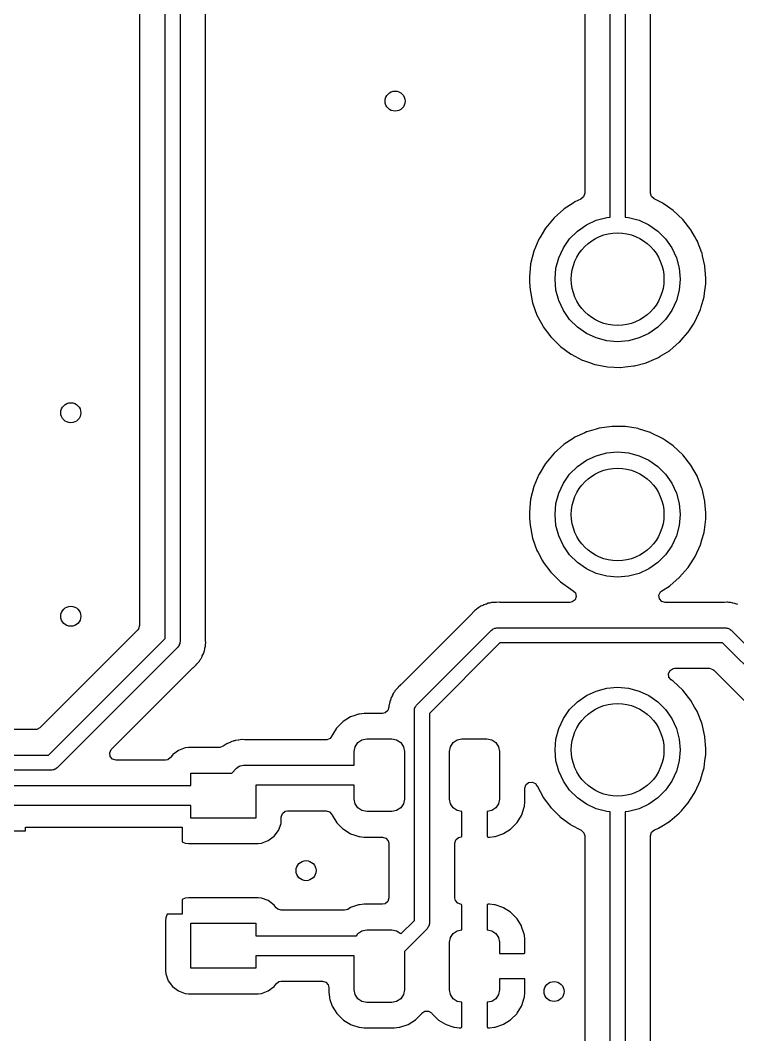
# Model space of a CAD drawing. Extents: x 51 to 243, y -135 to -54.
# Drawn here: x 140.47 to 154.8, y -124.69 to -104.43 of the extents above; entities that cross this region are included whole.
import ezdxf

# ---------------------------------------------------------------- set-up
doc = ezdxf.new("R2010")
doc.units = 0
doc.layers.add('BLACK', color=7, linetype='CONTINUOUS')

msp = doc.modelspace()

# ---------------------------------------------------------------- linework, layer by layer
at = {"layer": 'BLACK', "linetype": 'CONTINUOUS'}
for p, q in [((143.36, -116.778), (143.36, -78.853)), ((143.66, -78.853), (143.66, -116.84)), ((144.168, -116.803), (144.168, -79.1608)), ((142.851, -82.8225), (142.851, -116.515)), ((152.25, -108.363), (152.25, -88.2001)), ((152.55, -88.138), (152.55, -108.363)), ((151.742, -88.4629), (151.742, -107.886)), ((153.058, -107.886), (153.058, -88.499)), ((151.721, -107.955), (151.668, -108.001)), ((151.742, -107.886), (151.721, -107.955)), ((153.077, -107.951), (153.058, -107.886)), ((153.129, -107.999), (153.077, -107.951)), ((151.51, -108.081), (151.33, -108.198)), ((151.545, -108.058), (151.51, -108.081)), ((151.668, -108.001), (151.545, -108.058)), ((153.29, -108.078), (153.129, -107.999)), ((153.295, -108.081), (153.29, -108.078)), ((153.299, -108.083), (153.295, -108.081)), ((153.327, -108.103), (153.299, -108.083)), ((153.299, -108.083), (153.299, -108.083)), ((153.51, -108.23), (153.327, -108.103)), ((151.131, -108.375), (150.964, -108.576)), ((151.326, -108.201), (151.131, -108.375)), ((151.33, -108.198), (151.326, -108.201)), ((151.33, -108.198), (151.33, -108.198)), ((151.972, -108.425), (152.183, -108.369)), ((152.183, -108.369), (152.25, -108.363)), ((152.55, -108.363), (152.617, -108.369)), ((152.617, -108.369), (152.828, -108.425)), ((153.7, -108.409), (153.51, -108.23)), ((150.962, -108.58), (150.843, -108.777)), ((150.964, -108.576), (150.962, -108.58)), ((151.597, -108.642), (151.775, -108.517)), ((151.775, -108.517), (151.972, -108.425)), ((152.828, -108.425), (153.025, -108.517)), ((153.025, -108.517), (153.203, -108.642)), ((153.862, -108.614), (153.7, -108.409)), ((150.843, -108.777), (150.829, -108.799)), ((151.442, -108.797), (151.597, -108.642)), ((153.203, -108.642), (153.358, -108.797)), ((153.936, -108.744), (153.862, -108.614)), ((153.968, -108.799), (153.936, -108.744)), ((150.829, -108.799), (150.728, -109.04)), ((151.225, -109.172), (151.317, -108.975)), ((151.317, -108.975), (151.442, -108.797)), ((153.358, -108.797), (153.483, -108.975)), ((153.483, -108.975), (153.575, -109.172)), ((153.992, -108.841), (153.968, -108.799)), ((153.993, -108.845), (153.992, -108.841)), ((154.082, -109.072), (153.993, -108.845)), ((153.993, -108.845), (153.993, -108.845)), ((150.728, -109.04), (150.663, -109.294)), ((151.169, -109.383), (151.225, -109.172)), ((153.575, -109.172), (153.631, -109.383)), ((154.086, -109.084), (154.082, -109.072)), ((154.098, -109.135), (154.086, -109.084)), ((154.143, -109.334), (154.098, -109.135)), ((150.654, -109.386), (150.637, -109.554)), ((150.663, -109.298), (150.654, -109.386)), ((150.663, -109.294), (150.663, -109.298)), ((150.663, -109.298), (150.663, -109.298)), ((151.15, -109.6), (151.169, -109.383)), ((153.631, -109.383), (153.65, -109.6)), ((154.144, -109.339), (154.143, -109.334)), ((154.144, -109.344), (154.144, -109.339)), ((154.162, -109.579), (154.144, -109.344)), ((154.144, -109.344), (154.144, -109.344)), ((150.637, -109.554), (150.637, -109.559)), ((150.637, -109.559), (150.637, -109.559)), ((150.637, -109.559), (150.642, -109.657)), ((154.163, -109.6), (154.162, -109.579)), ((150.642, -109.657), (150.65, -109.815)), ((151.169, -109.817), (151.15, -109.6)), ((153.65, -109.6), (153.631, -109.817)), ((154.137, -109.881), (154.161, -109.695)), ((154.161, -109.687), (154.163, -109.616)), ((154.161, -109.692), (154.161, -109.687)), ((154.161, -109.695), (154.161, -109.692)), ((154.161, -109.695), (154.161, -109.695)), ((154.163, -109.616), (154.163, -109.6)), ((150.65, -109.815), (150.701, -110.071)), ((151.225, -110.028), (151.169, -109.817)), ((153.631, -109.817), (153.575, -110.028)), ((154.071, -110.152), (154.127, -109.956)), ((154.127, -109.956), (154.128, -109.952)), ((154.127, -109.956), (154.127, -109.956)), ((154.128, -109.952), (154.137, -109.881)), ((150.701, -110.071), (150.789, -110.317)), ((151.317, -110.225), (151.225, -110.028)), ((153.575, -110.028), (153.483, -110.225)), ((154.057, -110.203), (154.071, -110.152)), ((150.789, -110.317), (150.814, -110.364)), ((150.814, -110.364), (150.905, -110.533)), ((151.442, -110.403), (151.317, -110.225)), ((151.597, -110.558), (151.442, -110.403)), ((153.358, -110.403), (153.203, -110.558)), ((153.483, -110.225), (153.358, -110.403)), ((153.95, -110.441), (154.057, -110.203)), ((150.905, -110.533), (150.913, -110.547)), ((150.913, -110.547), (150.916, -110.551)), ((150.916, -110.551), (150.916, -110.551)), ((150.916, -110.551), (151.066, -110.753)), ((151.775, -110.683), (151.597, -110.558)), ((153.203, -110.558), (153.025, -110.683)), ((153.811, -110.657), (153.913, -110.499)), ((153.913, -110.499), (153.95, -110.441)), ((151.066, -110.753), (151.066, -110.753)), ((151.066, -110.753), (151.069, -110.757)), ((151.069, -110.757), (151.072, -110.76)), ((151.072, -110.76), (151.072, -110.76)), ((151.072, -110.76), (151.25, -110.936)), ((151.972, -110.775), (151.775, -110.683)), ((152.183, -110.831), (151.972, -110.775)), ((152.828, -110.775), (152.617, -110.831)), ((153.025, -110.683), (152.828, -110.775)), ((153.636, -110.858), (153.71, -110.773)), ((153.71, -110.773), (153.805, -110.665)), ((153.805, -110.665), (153.808, -110.661)), ((153.805, -110.665), (153.805, -110.665)), ((153.808, -110.661), (153.811, -110.657)), ((151.25, -110.936), (151.255, -110.941)), ((151.255, -110.941), (151.259, -110.944)), ((151.259, -110.944), (151.259, -110.944)), ((151.259, -110.944), (151.456, -111.088)), ((152.4, -110.85), (152.183, -110.831)), ((152.617, -110.831), (152.4, -110.85)), ((153.44, -111.024), (153.632, -110.861)), ((153.632, -110.861), (153.636, -110.858)), ((153.632, -110.861), (153.632, -110.861)), ((151.456, -111.088), (151.466, -111.095)), ((151.466, -111.095), (151.47, -111.098)), ((151.47, -111.098), (151.47, -111.098)), ((151.47, -111.098), (151.693, -111.215)), ((152.983, -111.264), (153.138, -111.197)), ((153.138, -111.197), (153.214, -111.164)), ((153.214, -111.164), (153.252, -111.141)), ((153.252, -111.141), (153.433, -111.029)), ((153.433, -111.029), (153.437, -111.027)), ((153.433, -111.029), (153.433, -111.029)), ((153.437, -111.027), (153.44, -111.024)), ((153.44, -111.024), (153.44, -111.024)), ((151.693, -111.215), (151.693, -111.215)), ((151.693, -111.215), (151.697, -111.217)), ((151.697, -111.217), (151.841, -111.267)), ((151.841, -111.267), (151.925, -111.297)), ((151.925, -111.297), (151.944, -111.303)), ((151.944, -111.303), (151.948, -111.304)), ((151.948, -111.304), (152.196, -111.351)), ((152.196, -111.351), (152.196, -111.351)), ((152.196, -111.351), (152.2, -111.352)), ((152.2, -111.352), (152.331, -111.357)), ((152.331, -111.357), (152.457, -111.362)), ((152.457, -111.362), (152.457, -111.362)), ((152.457, -111.362), (152.462, -111.362)), ((152.462, -111.362), (152.553, -111.352)), ((152.553, -111.352), (152.717, -111.334)), ((152.717, -111.334), (152.717, -111.334)), ((152.717, -111.334), (152.721, -111.334)), ((152.721, -111.334), (152.736, -111.33)), ((152.736, -111.33), (152.97, -111.269)), ((152.97, -111.269), (152.974, -111.267)), ((152.97, -111.269), (152.97, -111.269)), ((152.974, -111.267), (152.983, -111.264)), ((151.973, -112.593), (151.782, -112.648)), ((152.029, -112.576), (151.973, -112.593)), ((152.033, -112.575), (152.029, -112.576)), ((152.029, -112.576), (152.029, -112.576)), ((152.292, -112.54), (152.033, -112.575)), ((152.297, -112.54), (152.292, -112.54)), ((152.44, -112.542), (152.297, -112.54)), ((152.297, -112.54), (152.297, -112.54)), ((152.554, -112.543), (152.44, -112.542)), ((152.812, -112.585), (152.554, -112.543)), ((152.816, -112.587), (152.812, -112.585)), ((153.029, -112.655), (152.816, -112.587)), ((151.51, -112.781), (151.33, -112.898)), ((151.545, -112.758), (151.51, -112.781)), ((151.742, -112.667), (151.545, -112.758)), ((151.778, -112.65), (151.742, -112.667)), ((151.782, -112.648), (151.778, -112.65)), ((151.778, -112.65), (151.778, -112.65)), ((153.061, -112.665), (153.029, -112.655)), ((153.065, -112.667), (153.061, -112.665)), ((153.286, -112.776), (153.065, -112.667)), ((153.065, -112.667), (153.065, -112.667)), ((153.295, -112.781), (153.286, -112.776)), ((153.299, -112.783), (153.295, -112.781)), ((153.357, -112.824), (153.299, -112.783)), ((153.299, -112.783), (153.299, -112.783)), ((153.51, -112.93), (153.357, -112.824)), ((151.326, -112.901), (151.131, -113.075)), ((151.33, -112.898), (151.326, -112.901)), ((151.33, -112.898), (151.33, -112.898)), ((153.7, -113.109), (153.51, -112.93)), ((151.131, -113.075), (150.964, -113.276)), ((151.597, -113.342), (151.775, -113.217)), ((151.775, -113.217), (151.972, -113.125)), ((151.972, -113.125), (152.183, -113.069)), ((152.183, -113.069), (152.4, -113.05)), ((152.4, -113.05), (152.617, -113.069)), ((152.617, -113.069), (152.828, -113.125)), ((152.828, -113.125), (153.025, -113.217)), ((153.025, -113.217), (153.203, -113.342)), ((153.862, -113.314), (153.7, -113.109)), ((150.962, -113.28), (150.832, -113.494)), ((150.964, -113.276), (150.962, -113.28)), ((151.442, -113.497), (151.597, -113.342)), ((153.203, -113.342), (153.358, -113.497)), ((153.992, -113.541), (153.862, -113.314)), ((150.829, -113.499), (150.728, -113.74)), ((150.832, -113.494), (150.829, -113.499)), ((151.317, -113.675), (151.442, -113.497)), ((153.358, -113.497), (153.483, -113.675)), ((153.993, -113.545), (153.992, -113.541)), ((154.085, -113.78), (153.993, -113.545)), ((153.993, -113.545), (153.993, -113.545)), ((150.728, -113.74), (150.663, -113.994)), ((151.225, -113.872), (151.317, -113.675)), ((153.483, -113.675), (153.575, -113.872)), ((154.086, -113.784), (154.085, -113.78)), ((154.087, -113.789), (154.086, -113.784)), ((154.142, -114.032), (154.087, -113.789)), ((150.663, -113.998), (150.655, -114.074)), ((150.663, -113.994), (150.663, -113.998)), ((150.663, -113.998), (150.663, -113.998)), ((151.169, -114.083), (151.225, -113.872)), ((153.575, -113.872), (153.631, -114.083)), ((154.144, -114.039), (154.142, -114.032)), ((154.144, -114.044), (154.144, -114.039)), ((154.161, -114.266), (154.144, -114.044)), ((154.144, -114.044), (154.144, -114.044)), ((150.655, -114.074), (150.637, -114.254)), ((151.15, -114.3), (151.169, -114.083)), ((153.631, -114.083), (153.65, -114.3)), ((150.637, -114.254), (150.637, -114.259)), ((150.637, -114.259), (150.637, -114.259)), ((150.637, -114.259), (150.643, -114.37)), ((150.643, -114.37), (150.65, -114.515)), ((151.169, -114.517), (151.15, -114.3)), ((153.65, -114.3), (153.631, -114.517)), ((154.134, -114.608), (154.161, -114.395)), ((154.163, -114.3), (154.161, -114.266)), ((154.161, -114.388), (154.163, -114.327)), ((154.161, -114.392), (154.161, -114.388)), ((154.161, -114.395), (154.161, -114.392)), ((154.161, -114.395), (154.161, -114.395)), ((154.163, -114.327), (154.163, -114.3)), ((150.65, -114.515), (150.701, -114.771)), ((151.225, -114.728), (151.169, -114.517)), ((153.631, -114.517), (153.575, -114.728)), ((154.084, -114.808), (154.127, -114.656)), ((154.127, -114.656), (154.128, -114.652)), ((154.127, -114.656), (154.127, -114.656)), ((154.128, -114.652), (154.134, -114.608)), ((150.701, -114.771), (150.789, -115.017)), ((151.317, -114.925), (151.225, -114.728)), ((153.575, -114.728), (153.483, -114.925)), ((154.057, -114.903), (154.084, -114.808)), ((150.789, -115.017), (150.81, -115.057)), ((150.81, -115.057), (150.901, -115.225)), ((151.442, -115.103), (151.317, -114.925)), ((153.483, -114.925), (153.358, -115.103)), ((153.95, -115.141), (154.057, -114.903)), ((150.901, -115.225), (150.913, -115.247)), ((150.913, -115.247), (150.916, -115.251)), ((150.916, -115.251), (150.916, -115.251)), ((150.916, -115.251), (151.066, -115.453)), ((151.597, -115.258), (151.442, -115.103)), ((151.775, -115.383), (151.597, -115.258)), ((153.203, -115.258), (153.025, -115.383)), ((153.358, -115.103), (153.203, -115.258)), ((153.811, -115.357), (153.917, -115.192)), ((153.917, -115.192), (153.95, -115.141)), ((151.066, -115.453), (151.066, -115.453)), ((151.066, -115.453), (151.069, -115.457)), ((151.069, -115.457), (151.072, -115.46)), ((151.072, -115.46), (151.072, -115.46)), ((151.072, -115.46), (151.251, -115.638)), ((151.972, -115.475), (151.775, -115.383)), ((153.025, -115.383), (152.828, -115.475)), ((153.639, -115.554), (153.805, -115.365)), ((153.805, -115.365), (153.808, -115.361)), ((153.805, -115.365), (153.805, -115.365)), ((153.808, -115.361), (153.811, -115.357)), ((151.251, -115.638), (151.255, -115.641)), ((151.255, -115.641), (151.259, -115.644)), ((151.259, -115.644), (151.259, -115.644)), ((151.259, -115.644), (151.462, -115.793)), ((152.183, -115.531), (151.972, -115.475)), ((152.4, -115.55), (152.183, -115.531)), ((152.617, -115.531), (152.4, -115.55)), ((152.828, -115.475), (152.617, -115.531)), ((153.44, -115.724), (153.632, -115.561)), ((153.632, -115.561), (153.636, -115.558)), ((153.632, -115.561), (153.632, -115.561)), ((153.636, -115.558), (153.639, -115.554)), ((151.462, -115.793), (151.466, -115.795)), ((151.466, -115.795), (151.47, -115.798)), ((151.47, -115.798), (151.47, -115.798)), ((151.47, -115.798), (151.506, -115.817)), ((151.506, -115.817), (151.557, -115.866)), ((151.557, -115.866), (151.574, -115.936)), ((153.225, -115.911), (153.255, -115.846)), ((153.255, -115.846), (153.283, -115.821)), ((153.283, -115.821), (153.433, -115.729)), ((153.433, -115.729), (153.437, -115.727)), ((153.433, -115.729), (153.433, -115.729)), ((153.437, -115.727), (153.44, -115.724)), ((153.44, -115.724), (153.44, -115.724)), ((149.815, -116.073), (149.779, -116.087)), ((149.822, -116.07), (149.815, -116.073)), ((149.815, -116.073), (149.815, -116.073)), ((149.84, -116.068), (149.822, -116.07)), ((149.843, -116.067), (149.84, -116.068)), ((149.863, -116.063), (149.843, -116.067)), ((149.866, -116.062), (149.863, -116.063)), ((149.883, -116.057), (149.866, -116.062)), ((149.891, -116.057), (149.883, -116.057)), ((149.897, -116.057), (149.891, -116.057)), ((149.891, -116.057), (149.891, -116.057)), ((149.929, -116.056), (149.897, -116.057)), ((149.941, -116.055), (149.929, -116.056)), ((149.942, -116.055), (149.941, -116.055)), ((149.946, -116.054), (149.942, -116.055)), ((149.942, -116.055), (149.942, -116.055)), ((149.975, -116.054), (149.946, -116.054)), ((149.979, -116.054), (149.975, -116.054)), ((150.042, -116.052), (149.979, -116.054)), ((150.049, -116.052), (150.042, -116.052)), ((150.042, -116.052), (150.042, -116.052)), ((150.057, -116.054), (150.049, -116.052)), ((150.069, -116.054), (150.057, -116.054)), ((151.448, -116.054), (150.069, -116.054)), ((151.494, -116.046), (151.448, -116.054)), ((151.55, -116.002), (151.494, -116.046)), ((151.574, -115.936), (151.55, -116.002)), ((153.235, -115.981), (153.225, -115.911)), ((153.282, -116.034), (153.235, -115.981)), ((153.35, -116.054), (153.282, -116.034)), ((154.522, -116.054), (153.35, -116.054)), ((154.534, -116.054), (154.522, -116.054)), ((154.58, -116.05), (154.534, -116.054)), ((154.601, -116.053), (154.58, -116.05)), ((154.621, -116.054), (154.601, -116.053)), ((154.642, -116.054), (154.621, -116.054)), ((154.653, -116.057), (154.642, -116.054)), ((154.687, -116.066), (154.653, -116.057)), ((154.699, -116.068), (154.687, -116.066)), ((154.744, -116.076), (154.699, -116.068)), ((149.495, -116.274), (148.082, -117.687)), ((149.503, -116.265), (149.495, -116.274)), ((149.523, -116.241), (149.503, -116.265)), ((149.533, -116.229), (149.523, -116.241)), ((149.55, -116.217), (149.533, -116.229)), ((149.565, -116.204), (149.55, -116.217)), ((149.58, -116.189), (149.565, -116.204)), ((149.587, -116.185), (149.58, -116.189)), ((149.62, -116.165), (149.587, -116.185)), ((149.587, -116.185), (149.587, -116.185)), ((149.63, -116.159), (149.62, -116.165)), ((149.667, -116.131), (149.63, -116.159)), ((149.687, -116.123), (149.667, -116.131)), ((149.705, -116.115), (149.687, -116.123)), ((149.723, -116.104), (149.705, -116.115)), ((149.731, -116.102), (149.723, -116.104)), ((149.768, -116.091), (149.731, -116.102)), ((149.731, -116.102), (149.731, -116.102)), ((149.779, -116.087), (149.768, -116.091)), ((154.764, -116.084), (154.744, -116.076)), ((154.783, -116.091), (154.764, -116.084)), ((154.803, -116.096), (154.783, -116.091)), ((142.815, -116.604), (140.861, -118.558)), ((142.831, -116.583), (142.815, -116.604)), ((142.851, -116.515), (142.831, -116.583)), ((148.383, -118.104), (149.881, -116.607)), ((149.881, -116.607), (149.898, -116.597)), ((149.898, -116.597), (149.912, -116.583)), ((149.912, -116.583), (149.931, -116.578)), ((149.931, -116.578), (149.948, -116.568)), ((149.948, -116.568), (149.968, -116.568)), ((149.968, -116.568), (149.987, -116.563)), ((149.987, -116.563), (154.559, -116.563)), ((154.559, -116.563), (154.578, -116.568)), ((154.578, -116.568), (154.598, -116.568)), ((154.598, -116.568), (154.615, -116.578)), ((154.615, -116.578), (154.634, -116.583)), ((154.634, -116.583), (154.648, -116.597)), ((154.648, -116.597), (154.665, -116.607)), ((154.665, -116.607), (155.935, -117.877)), ((141.035, -119.103), (143.36, -116.778)), ((143.655, -116.879), (143.645, -116.896)), ((143.66, -116.84), (143.655, -116.859)), ((143.655, -116.859), (143.655, -116.879)), ((144.169, -116.815), (144.168, -116.803)), ((144.168, -116.902), (144.17, -116.882)), ((144.173, -116.861), (144.169, -116.815)), ((144.17, -116.882), (144.172, -116.869)), ((144.172, -116.869), (144.173, -116.861)), ((150.049, -116.863), (148.64, -118.273)), ((154.497, -116.863), (150.049, -116.863)), ((155.679, -118.045), (154.497, -116.863)), ((143.616, -116.946), (141.203, -119.359)), ((143.626, -116.929), (143.616, -116.946)), ((143.64, -116.915), (143.626, -116.929)), ((143.645, -116.896), (143.64, -116.915)), ((144.105, -117.125), (144.127, -117.084)), ((144.127, -117.084), (144.13, -117.072)), ((144.13, -117.072), (144.132, -117.064)), ((144.132, -117.064), (144.139, -117.045)), ((144.139, -117.045), (144.147, -117.025)), ((144.147, -117.025), (144.155, -116.98)), ((144.155, -116.98), (144.157, -116.968)), ((144.157, -116.968), (144.167, -116.931)), ((144.167, -116.931), (144.168, -116.923)), ((144.167, -116.931), (144.167, -116.931)), ((144.168, -116.923), (144.168, -116.902)), ((143.984, -117.297), (144.005, -117.276)), ((144.005, -117.276), (144.008, -117.273)), ((144.008, -117.273), (144.015, -117.264)), ((144.015, -117.264), (144.024, -117.254)), ((144.024, -117.254), (144.047, -117.23)), ((144.047, -117.23), (144.057, -117.211)), ((144.057, -117.211), (144.068, -117.195)), ((144.068, -117.195), (144.076, -117.184)), ((144.076, -117.184), (144.081, -117.178)), ((144.076, -117.184), (144.076, -117.184)), ((144.081, -117.178), (144.1, -117.135)), ((144.1, -117.135), (144.105, -117.125)), ((142.293, -118.988), (143.918, -117.364)), ((143.918, -117.364), (143.926, -117.356)), ((143.926, -117.356), (143.933, -117.351)), ((143.926, -117.356), (143.926, -117.356)), ((143.933, -117.351), (143.982, -117.3)), ((143.982, -117.3), (143.984, -117.297)), ((153.416, -117.475), (153.448, -117.412)), ((153.424, -117.546), (153.416, -117.475)), ((153.448, -117.412), (153.509, -117.375)), ((153.509, -117.375), (153.54, -117.371)), ((153.54, -117.371), (154.234, -117.371)), ((154.234, -117.371), (154.302, -117.392)), ((154.302, -117.392), (154.323, -117.408)), ((154.323, -117.408), (155.134, -118.219)), ((148.073, -117.695), (148.066, -117.699)), ((148.082, -117.687), (148.073, -117.695)), ((148.073, -117.695), (148.073, -117.695)), ((153.469, -117.601), (153.424, -117.546)), ((153.51, -117.63), (153.469, -117.601)), ((153.7, -117.809), (153.51, -117.63)), ((147.915, -117.88), (147.9, -117.915)), ((147.918, -117.873), (147.915, -117.88)), ((147.915, -117.88), (147.915, -117.88)), ((147.929, -117.859), (147.918, -117.873)), ((147.931, -117.856), (147.929, -117.859)), ((147.942, -117.839), (147.931, -117.856)), ((147.949, -117.827), (147.942, -117.839)), ((147.953, -117.82), (147.949, -117.827)), ((147.949, -117.827), (147.949, -117.827)), ((147.984, -117.787), (147.953, -117.82)), ((147.992, -117.778), (147.984, -117.787)), ((147.995, -117.774), (147.992, -117.778)), ((148.015, -117.754), (147.995, -117.774)), ((148.018, -117.751), (148.015, -117.754)), ((148.061, -117.705), (148.018, -117.751)), ((148.066, -117.699), (148.061, -117.705)), ((148.061, -117.705), (148.061, -117.705)), ((151.775, -117.917), (151.972, -117.825)), ((151.972, -117.825), (152.183, -117.769)), ((152.183, -117.769), (152.4, -117.75)), ((152.4, -117.75), (152.617, -117.769)), ((152.617, -117.769), (152.828, -117.825)), ((152.828, -117.825), (153.025, -117.917)), ((153.862, -118.014), (153.7, -117.809)), ((147.84, -118.093), (147.831, -118.127)), ((147.843, -118.083), (147.84, -118.093)), ((147.845, -118.071), (147.843, -118.083)), ((147.849, -118.042), (147.845, -118.071)), ((147.852, -118.025), (147.849, -118.042)), ((147.861, -118.006), (147.852, -118.025)), ((147.867, -117.987), (147.861, -118.006)), ((147.872, -117.966), (147.867, -117.987)), ((147.879, -117.955), (147.872, -117.966)), ((147.895, -117.926), (147.879, -117.955)), ((147.9, -117.915), (147.895, -117.926)), ((151.442, -118.197), (151.597, -118.042)), ((151.597, -118.042), (151.775, -117.917)), ((153.025, -117.917), (153.203, -118.042)), ((153.203, -118.042), (153.358, -118.197)), ((153.938, -118.147), (153.862, -118.014)), ((147.227, -118.287), (147.134, -118.318)), ((147.234, -118.284), (147.227, -118.287)), ((147.227, -118.287), (147.227, -118.287)), ((147.241, -118.284), (147.234, -118.284)), ((147.336, -118.274), (147.241, -118.284)), ((147.241, -118.284), (147.241, -118.284)), ((147.34, -118.273), (147.336, -118.274)), ((147.336, -118.274), (147.336, -118.274)), ((147.705, -118.273), (147.34, -118.273)), ((147.757, -118.262), (147.705, -118.273)), ((147.811, -118.216), (147.757, -118.262)), ((147.831, -118.147), (147.811, -118.216)), ((147.831, -118.127), (147.831, -118.147)), ((148.34, -118.21), (148.345, -118.191)), ((148.34, -122.405), (148.34, -118.21)), ((148.345, -118.172), (148.355, -118.155)), ((148.345, -118.191), (148.345, -118.172)), ((148.355, -118.155), (148.36, -118.135)), ((148.36, -118.135), (148.374, -118.122)), ((148.374, -118.122), (148.383, -118.104)), ((148.64, -118.273), (148.64, -122.467)), ((151.317, -118.375), (151.442, -118.197)), ((153.358, -118.197), (153.483, -118.375)), ((153.962, -118.188), (153.938, -118.147)), ((153.992, -118.241), (153.962, -118.188)), ((153.993, -118.245), (153.992, -118.241)), ((154.08, -118.468), (153.993, -118.245)), ((153.993, -118.245), (153.993, -118.245)), ((146.916, -118.434), (146.791, -118.559)), ((147.066, -118.34), (146.916, -118.434)), ((147.134, -118.318), (147.066, -118.34)), ((151.225, -118.572), (151.317, -118.375)), ((153.483, -118.375), (153.575, -118.572)), ((154.086, -118.484), (154.08, -118.468)), ((154.087, -118.489), (154.086, -118.484)), ((154.143, -118.734), (154.087, -118.489)), ((140.772, -118.594), (138.751, -118.594)), ((140.799, -118.592), (140.772, -118.594)), ((140.861, -118.558), (140.799, -118.592)), ((146.698, -118.709), (146.696, -118.716)), ((146.71, -118.689), (146.698, -118.709)), ((146.787, -118.565), (146.71, -118.689)), ((146.791, -118.559), (146.787, -118.565)), ((146.787, -118.565), (146.787, -118.565)), ((151.169, -118.783), (151.225, -118.572)), ((153.575, -118.572), (153.631, -118.783)), ((144.561, -118.897), (144.521, -118.927)), ((144.567, -118.893), (144.561, -118.897)), ((144.561, -118.897), (144.561, -118.897)), ((144.574, -118.89), (144.567, -118.893)), ((144.576, -118.888), (144.574, -118.89)), ((144.591, -118.88), (144.576, -118.888)), ((144.593, -118.879), (144.591, -118.88)), ((144.599, -118.875), (144.593, -118.879)), ((144.606, -118.872), (144.599, -118.875)), ((144.659, -118.852), (144.606, -118.872)), ((144.665, -118.849), (144.659, -118.852)), ((144.697, -118.835), (144.665, -118.849)), ((144.724, -118.824), (144.697, -118.835)), ((144.731, -118.822), (144.724, -118.824)), ((144.734, -118.822), (144.731, -118.822)), ((144.75, -118.817), (144.734, -118.822)), ((144.753, -118.817), (144.75, -118.817)), ((144.76, -118.814), (144.753, -118.817)), ((144.823, -118.806), (144.76, -118.814)), ((144.83, -118.805), (144.823, -118.806)), ((144.893, -118.794), (144.83, -118.805)), ((144.9, -118.795), (144.893, -118.794)), ((144.95, -118.798), (144.9, -118.795)), ((144.9, -118.795), (144.9, -118.795)), ((144.959, -118.798), (144.95, -118.798)), ((146.577, -118.798), (144.959, -118.798)), ((146.591, -118.798), (146.577, -118.798)), ((146.656, -118.771), (146.591, -118.798)), ((146.69, -118.722), (146.656, -118.771)), ((146.692, -118.723), (146.69, -118.722)), ((146.696, -118.716), (146.692, -118.723)), ((147.159, -118.936), (147.213, -118.855)), ((147.213, -118.855), (147.294, -118.801)), ((147.294, -118.801), (147.39, -118.782)), ((147.39, -118.782), (147.89, -118.782)), ((147.89, -118.782), (147.986, -118.801)), ((147.986, -118.801), (148.067, -118.855)), ((148.067, -118.855), (148.121, -118.936)), ((149.059, -118.936), (149.113, -118.855)), ((149.113, -118.855), (149.194, -118.801)), ((149.194, -118.801), (149.29, -118.782)), ((149.29, -118.782), (149.79, -118.782)), ((149.79, -118.782), (149.886, -118.801)), ((149.886, -118.801), (149.967, -118.855)), ((149.967, -118.855), (150.021, -118.936)), ((151.15, -119), (151.169, -118.783)), ((153.631, -118.783), (153.65, -119)), ((154.144, -118.739), (154.143, -118.734)), ((154.144, -118.744), (154.144, -118.739)), ((154.161, -118.974), (154.144, -118.744)), ((154.144, -118.744), (154.144, -118.744)), ((138.669, -119.103), (141.035, -119.103)), ((142.257, -119.06), (142.287, -118.995)), ((142.267, -119.13), (142.257, -119.06)), ((142.287, -118.995), (142.293, -118.988)), ((143.506, -119.106), (143.471, -119.153)), ((143.512, -119.099), (143.506, -119.106)), ((143.628, -119.011), (143.512, -119.099)), ((143.765, -118.96), (143.628, -119.011)), ((143.827, -118.953), (143.765, -118.96)), ((144.445, -118.953), (143.827, -118.953)), ((144.455, -118.953), (144.445, -118.953)), ((144.521, -118.927), (144.455, -118.953)), ((147.14, -119.032), (147.159, -118.936)), ((147.14, -119.307), (147.14, -119.032)), ((148.121, -118.936), (148.14, -119.032)), ((148.14, -119.032), (148.14, -119.982)), ((149.04, -119.032), (149.059, -118.936)), ((149.04, -119.982), (149.04, -119.032)), ((150.021, -118.936), (150.04, -119.032)), ((150.04, -119.032), (150.04, -119.982)), ((151.169, -119.217), (151.15, -119)), ((153.65, -119), (153.631, -119.217)), ((154.145, -119.219), (154.161, -119.095)), ((154.163, -119), (154.161, -118.974)), ((154.161, -119.088), (154.163, -119.017)), ((154.161, -119.092), (154.161, -119.088)), ((154.161, -119.095), (154.161, -119.092)), ((154.161, -119.095), (154.161, -119.095)), ((154.163, -119.017), (154.163, -119)), ((142.314, -119.183), (142.267, -119.13)), ((142.382, -119.203), (142.314, -119.183)), ((143.37, -119.203), (142.382, -119.203)), ((143.414, -119.196), (143.37, -119.203)), ((143.471, -119.153), (143.414, -119.196)), ((144.864, -119.318), (144.897, -119.314)), ((144.897, -119.314), (144.93, -119.307)), ((144.93, -119.307), (147.14, -119.307)), ((151.225, -119.428), (151.169, -119.217)), ((153.631, -119.217), (153.575, -119.428)), ((154.128, -119.352), (154.145, -119.219)), ((141.097, -119.403), (138.731, -119.403)), ((141.116, -119.398), (141.097, -119.403)), ((141.136, -119.398), (141.116, -119.398)), ((141.153, -119.388), (141.136, -119.398)), ((141.172, -119.383), (141.153, -119.388)), ((141.186, -119.369), (141.172, -119.383)), ((141.203, -119.359), (141.186, -119.369)), ((143.875, -119.712), (143.875, -119.462)), ((143.875, -119.462), (144.692, -119.462)), ((144.692, -119.462), (144.789, -119.365)), ((144.789, -119.365), (144.817, -119.348)), ((144.817, -119.348), (144.843, -119.327)), ((144.843, -119.327), (144.854, -119.324)), ((144.854, -119.324), (144.864, -119.318)), ((151.317, -119.625), (151.225, -119.428)), ((153.575, -119.428), (153.483, -119.625)), ((154.057, -119.603), (154.097, -119.46)), ((154.097, -119.46), (154.127, -119.356)), ((154.127, -119.356), (154.128, -119.352)), ((154.127, -119.356), (154.127, -119.356)), ((138.787, -119.712), (143.875, -119.712)), ((147.14, -119.707), (145.175, -119.707)), ((145.175, -119.707), (145.175, -120.362)), ((147.14, -119.982), (147.14, -119.707)), ((150.548, -119.768), (150.568, -119.7)), ((150.568, -119.7), (150.622, -119.653)), ((150.622, -119.653), (150.692, -119.643)), ((150.692, -119.643), (150.757, -119.673)), ((150.757, -119.673), (150.788, -119.716)), ((150.788, -119.716), (150.789, -119.717)), ((150.789, -119.717), (150.791, -119.721)), ((150.791, -119.721), (150.791, -119.721)), ((150.791, -119.721), (150.911, -119.943)), ((151.442, -119.803), (151.317, -119.625)), ((153.483, -119.625), (153.358, -119.803)), ((153.95, -119.841), (154.057, -119.603)), ((150.548, -120.029), (150.548, -119.768)), ((151.597, -119.958), (151.442, -119.803)), ((153.358, -119.803), (153.203, -119.958)), ((153.812, -120.055), (153.931, -119.87)), ((153.931, -119.87), (153.95, -119.841)), ((143.875, -120.112), (138.87, -120.112)), ((143.875, -120.362), (143.875, -120.112)), ((147.159, -120.078), (147.14, -119.982)), ((147.213, -120.159), (147.159, -120.078)), ((148.121, -120.078), (148.067, -120.159)), ((148.14, -119.982), (148.121, -120.078)), ((149.059, -120.078), (149.04, -119.982)), ((149.113, -120.159), (149.059, -120.078)), ((150.021, -120.078), (149.967, -120.159)), ((150.04, -119.982), (150.021, -120.078)), ((150.538, -120.13), (150.548, -120.036)), ((150.548, -120.036), (150.548, -120.029)), ((150.911, -119.943), (150.913, -119.947)), ((150.913, -119.947), (150.916, -119.951)), ((150.916, -119.951), (150.916, -119.951)), ((150.916, -119.951), (151.066, -120.153)), ((151.775, -120.083), (151.597, -119.958)), ((151.972, -120.175), (151.775, -120.083)), ((153.025, -120.083), (152.828, -120.175)), ((153.203, -119.958), (153.025, -120.083)), ((153.673, -120.215), (153.805, -120.065)), ((153.805, -120.065), (153.808, -120.061)), ((153.805, -120.065), (153.805, -120.065)), ((153.808, -120.061), (153.812, -120.055)), ((145.683, -120.341), (145.704, -120.273)), ((145.704, -120.273), (145.757, -120.227)), ((145.757, -120.227), (145.809, -120.215)), ((145.809, -120.215), (146.577, -120.215)), ((146.577, -120.215), (146.646, -120.236)), ((146.646, -120.236), (146.692, -120.289)), ((146.692, -120.289), (146.695, -120.297)), ((146.695, -120.297), (146.696, -120.299)), ((146.696, -120.299), (146.698, -120.306)), ((146.698, -120.306), (146.792, -120.456)), ((147.294, -120.213), (147.213, -120.159)), ((147.39, -120.232), (147.294, -120.213)), ((147.89, -120.232), (147.39, -120.232)), ((147.986, -120.213), (147.89, -120.232)), ((148.067, -120.159), (147.986, -120.213)), ((149.194, -120.213), (149.113, -120.159)), ((149.286, -120.231), (149.194, -120.213)), ((149.286, -120.726), (149.286, -120.231)), ((149.886, -120.213), (149.794, -120.231)), ((149.794, -120.231), (149.794, -120.722)), ((149.967, -120.159), (149.886, -120.213)), ((150.393, -120.449), (150.478, -120.311)), ((150.478, -120.311), (150.484, -120.298)), ((150.484, -120.298), (150.535, -120.143)), ((150.535, -120.143), (150.538, -120.13)), ((151.066, -120.153), (151.066, -120.153)), ((151.066, -120.153), (151.069, -120.157)), ((151.069, -120.157), (151.072, -120.16)), ((151.072, -120.16), (151.072, -120.16)), ((151.072, -120.16), (151.231, -120.318)), ((151.231, -120.318), (151.255, -120.341)), ((152.183, -120.231), (151.972, -120.175)), ((152.25, -120.237), (152.183, -120.231)), ((152.25, -128.602), (152.25, -120.237)), ((152.617, -120.231), (152.55, -120.237)), ((152.55, -120.237), (152.55, -128.664)), ((152.828, -120.175), (152.617, -120.231)), ((153.44, -120.424), (153.632, -120.261)), ((153.632, -120.261), (153.636, -120.258)), ((153.632, -120.261), (153.632, -120.261)), ((153.636, -120.258), (153.673, -120.215)), ((145.175, -120.362), (143.875, -120.362)), ((145.626, -120.609), (145.677, -120.472)), ((145.677, -120.472), (145.683, -120.41)), ((145.683, -120.41), (145.683, -120.341)), ((146.792, -120.456), (146.917, -120.581)), ((150.269, -120.575), (150.384, -120.46)), ((150.384, -120.46), (150.393, -120.449)), ((151.255, -120.341), (151.259, -120.344)), ((151.259, -120.344), (151.259, -120.344)), ((151.259, -120.344), (151.452, -120.486)), ((151.452, -120.486), (151.466, -120.495)), ((151.466, -120.495), (151.674, -120.605)), ((153.214, -120.564), (153.281, -120.523)), ((153.281, -120.523), (153.433, -120.429)), ((153.433, -120.429), (153.437, -120.427)), ((153.433, -120.429), (153.433, -120.429)), ((153.437, -120.427), (153.44, -120.424)), ((153.44, -120.424), (153.44, -120.424)), ((139.133, -120.62), (140.575, -120.62)), ((140.575, -120.62), (140.575, -120.545)), ((140.575, -120.545), (143.7, -120.545)), ((143.7, -120.545), (143.7, -120.839)), ((145.422, -120.813), (145.538, -120.725)), ((145.538, -120.725), (145.626, -120.609)), ((146.917, -120.581), (146.923, -120.585)), ((146.923, -120.585), (146.923, -120.585)), ((146.923, -120.585), (147.059, -120.669)), ((147.059, -120.669), (147.067, -120.674)), ((147.067, -120.674), (147.131, -120.695)), ((147.131, -120.695), (147.229, -120.728)), ((147.229, -120.728), (147.229, -120.728)), ((147.229, -120.728), (147.235, -120.73)), ((147.235, -120.73), (147.242, -120.73)), ((147.242, -120.73), (147.242, -120.73)), ((147.242, -120.73), (147.285, -120.735)), ((147.285, -120.735), (147.34, -120.74)), ((149.283, -120.736), (149.284, -120.734)), ((149.284, -120.734), (149.286, -120.726)), ((149.794, -120.722), (149.798, -120.737)), ((149.844, -120.74), (149.939, -120.73)), ((149.939, -120.73), (149.953, -120.727)), ((149.953, -120.727), (150.107, -120.675)), ((150.107, -120.675), (150.12, -120.669)), ((150.12, -120.669), (150.258, -120.584)), ((150.258, -120.584), (150.269, -120.575)), ((151.674, -120.605), (151.725, -120.655)), ((151.725, -120.655), (151.742, -120.717)), ((151.742, -120.717), (151.742, -126.681)), ((153.058, -120.714), (153.079, -120.646)), ((153.058, -127.316), (153.058, -120.714)), ((153.079, -120.646), (153.135, -120.598)), ((153.135, -120.598), (153.141, -120.595)), ((153.141, -120.595), (153.214, -120.564)), ((143.7, -120.839), (143.765, -120.864)), ((143.765, -120.864), (143.827, -120.87)), ((143.827, -120.87), (145.223, -120.87)), ((145.223, -120.87), (145.285, -120.864)), ((145.285, -120.864), (145.422, -120.813)), ((147.34, -120.74), (147.705, -120.74)), ((147.705, -120.74), (147.773, -120.761)), ((147.773, -120.761), (147.82, -120.814)), ((147.82, -120.814), (147.831, -120.866)), ((147.831, -120.866), (147.831, -121.957)), ((149.148, -120.866), (149.168, -120.798)), ((149.148, -121.958), (149.148, -120.866)), ((149.168, -120.798), (149.222, -120.751)), ((149.222, -120.751), (149.251, -120.745)), ((149.251, -120.745), (149.283, -120.736)), ((149.251, -120.745), (149.251, -120.745)), ((149.798, -120.737), (149.8, -120.738)), ((149.8, -120.738), (149.808, -120.74)), ((149.808, -120.74), (149.837, -120.74)), ((149.837, -120.74), (149.844, -120.74)), ((143.765, -121.96), (143.7, -121.985)), ((143.7, -121.985), (143.7, -122.278)), ((143.827, -121.953), (143.765, -121.96)), ((145.223, -121.953), (143.827, -121.953)), ((145.285, -121.96), (145.223, -121.953)), ((145.422, -122.011), (145.285, -121.96)), ((145.538, -122.099), (145.422, -122.011)), ((145.559, -122.127), (145.538, -122.099)), ((145.579, -122.153), (145.559, -122.127)), ((145.612, -122.183), (145.579, -122.153)), ((147.066, -122.15), (147.011, -122.185)), ((147.147, -122.124), (147.066, -122.15)), ((147.227, -122.097), (147.147, -122.124)), ((147.234, -122.094), (147.227, -122.097)), ((147.227, -122.097), (147.227, -122.097)), ((147.241, -122.094), (147.234, -122.094)), ((147.336, -122.084), (147.241, -122.094)), ((147.241, -122.094), (147.241, -122.094)), ((147.34, -122.084), (147.336, -122.084)), ((147.336, -122.084), (147.336, -122.084)), ((147.705, -122.084), (147.34, -122.084)), ((147.757, -122.072), (147.705, -122.084)), ((147.811, -122.026), (147.757, -122.072)), ((147.831, -121.957), (147.811, -122.026)), ((149.159, -122.01), (149.148, -121.958)), ((149.206, -122.064), (149.159, -122.01)), ((149.26, -122.08), (149.206, -122.064)), ((149.259, -122.081), (149.26, -122.08)), ((149.28, -122.086), (149.259, -122.081)), ((149.282, -122.087), (149.28, -122.086)), ((149.286, -122.102), (149.282, -122.087)), ((149.286, -122.593), (149.286, -122.102)), ((149.796, -122.09), (149.794, -122.098)), ((149.794, -122.098), (149.794, -122.593)), ((149.797, -122.088), (149.796, -122.09)), ((149.812, -122.084), (149.797, -122.088)), ((149.837, -122.084), (149.812, -122.084)), ((149.844, -122.084), (149.837, -122.084)), ((149.938, -122.094), (149.844, -122.084)), ((149.951, -122.097), (149.938, -122.094)), ((150.106, -122.148), (149.951, -122.097)), ((150.119, -122.154), (150.106, -122.148)), ((143.373, -122.352), (143.367, -122.414)), ((143.401, -122.278), (143.373, -122.352)), ((143.7, -122.278), (143.401, -122.278)), ((145.68, -122.203), (145.612, -122.183)), ((146.944, -122.203), (145.68, -122.203)), ((147.011, -122.185), (146.944, -122.203)), ((150.257, -122.239), (150.119, -122.154)), ((150.268, -122.248), (150.257, -122.239)), ((150.383, -122.363), (150.268, -122.248)), ((143.367, -122.414), (143.367, -123.41)), ((143.875, -123.362), (143.875, -122.462)), ((143.875, -122.462), (145.175, -122.462)), ((145.175, -122.462), (145.175, -122.712)), ((148.072, -122.673), (148.34, -122.405)), ((148.605, -122.556), (148.596, -122.574)), ((148.619, -122.542), (148.605, -122.556)), ((148.625, -122.523), (148.619, -122.542)), ((148.634, -122.506), (148.625, -122.523)), ((148.64, -122.467), (148.634, -122.487)), ((148.634, -122.487), (148.634, -122.506)), ((150.392, -122.374), (150.383, -122.363)), ((150.477, -122.512), (150.392, -122.374)), ((150.483, -122.525), (150.477, -122.512)), ((150.535, -122.679), (150.483, -122.525)), ((145.175, -122.712), (147.182, -122.712)), ((147.182, -122.712), (147.213, -122.665)), ((147.213, -122.665), (147.294, -122.611)), ((147.294, -122.611), (147.39, -122.592)), ((147.39, -122.592), (147.89, -122.592)), ((147.89, -122.592), (147.986, -122.611)), ((147.986, -122.611), (148.067, -122.665)), ((148.067, -122.665), (148.072, -122.673)), ((148.596, -122.574), (148.14, -123.029)), ((149.04, -122.842), (149.059, -122.746)), ((149.059, -122.746), (149.113, -122.665)), ((149.113, -122.665), (149.194, -122.611)), ((149.194, -122.611), (149.286, -122.593)), ((149.794, -122.593), (149.886, -122.611)), ((149.886, -122.611), (149.967, -122.665)), ((149.967, -122.665), (150.021, -122.746)), ((150.021, -122.746), (150.04, -122.842)), ((150.538, -122.693), (150.535, -122.679)), ((150.548, -122.788), (150.538, -122.693)), ((149.04, -123.792), (149.04, -122.842)), ((150.04, -122.842), (150.04, -123.063)), ((150.548, -122.795), (150.548, -122.788)), ((150.548, -123.049), (150.548, -122.795)), ((147.14, -123.112), (145.175, -123.112)), ((145.175, -123.112), (145.175, -123.362)), ((147.14, -123.792), (147.14, -123.112)), ((148.14, -123.029), (148.14, -123.792)), ((150.04, -123.063), (150.53, -123.063)), ((150.53, -123.063), (150.545, -123.059)), ((150.545, -123.059), (150.546, -123.057)), ((150.546, -123.057), (150.548, -123.049)), ((145.175, -123.362), (143.875, -123.362)), ((143.367, -123.41), (143.373, -123.472)), ((143.373, -123.472), (143.424, -123.609)), ((150.534, -123.571), (150.04, -123.571)), ((150.04, -123.571), (150.04, -123.792)), ((150.542, -123.573), (150.534, -123.571)), ((143.424, -123.609), (143.512, -123.725)), ((143.512, -123.725), (143.628, -123.813)), ((145.422, -123.813), (145.538, -123.725)), ((145.538, -123.725), (145.579, -123.671)), ((145.579, -123.671), (145.636, -123.628)), ((145.636, -123.628), (145.68, -123.62)), ((145.68, -123.62), (146.505, -123.62)), ((146.505, -123.62), (146.574, -123.641)), ((146.574, -123.641), (146.62, -123.694)), ((146.62, -123.694), (146.631, -123.746)), ((146.631, -123.746), (146.631, -123.842)), ((150.544, -123.574), (150.542, -123.573)), ((150.548, -123.589), (150.544, -123.574)), ((150.548, -123.839), (150.548, -123.589)), ((143.628, -123.813), (143.765, -123.864)), ((143.765, -123.864), (143.827, -123.87)), ((143.827, -123.87), (145.223, -123.87)), ((145.223, -123.87), (145.285, -123.864)), ((145.285, -123.864), (145.422, -123.813)), ((146.631, -123.842), (146.632, -123.846)), ((146.632, -123.846), (146.632, -123.846)), ((146.632, -123.846), (146.642, -123.94)), ((146.642, -123.94), (146.642, -123.948)), ((146.642, -123.948), (146.645, -123.955)), ((146.645, -123.955), (146.645, -123.955)), ((146.645, -123.955), (146.654, -123.983)), ((147.159, -123.888), (147.14, -123.792)), ((147.213, -123.969), (147.159, -123.888)), ((147.294, -124.023), (147.213, -123.969)), ((148.067, -123.969), (147.986, -124.023)), ((148.121, -123.888), (148.067, -123.969)), ((148.14, -123.792), (148.121, -123.888)), ((149.059, -123.888), (149.04, -123.792)), ((149.113, -123.969), (149.059, -123.888)), ((149.194, -124.023), (149.113, -123.969)), ((149.967, -123.969), (149.886, -124.023)), ((150.021, -123.888), (149.967, -123.969)), ((150.04, -123.792), (150.021, -123.888)), ((150.484, -124.108), (150.535, -123.953)), ((150.535, -123.953), (150.538, -123.94)), ((150.538, -123.94), (150.548, -123.846)), ((150.548, -123.846), (150.548, -123.839)), ((146.654, -123.983), (146.698, -124.116)), ((146.698, -124.116), (146.792, -124.266)), ((147.39, -124.042), (147.294, -124.023)), ((147.89, -124.042), (147.39, -124.042)), ((147.986, -124.023), (147.89, -124.042)), ((149.286, -124.041), (149.194, -124.023)), ((149.286, -124.536), (149.286, -124.041)), ((149.886, -124.023), (149.794, -124.041)), ((149.794, -124.041), (149.794, -124.532)), ((150.393, -124.259), (150.478, -124.121)), ((150.478, -124.121), (150.484, -124.108)), ((146.792, -124.266), (146.917, -124.391)), ((148.364, -124.39), (148.489, -124.265)), ((148.489, -124.265), (148.492, -124.261)), ((148.492, -124.261), (148.549, -124.22)), ((148.549, -124.22), (148.62, -124.217)), ((148.62, -124.217), (148.682, -124.253)), ((148.682, -124.253), (148.689, -124.261)), ((148.689, -124.261), (148.697, -124.271)), ((148.697, -124.271), (148.812, -124.386)), ((150.269, -124.385), (150.384, -124.27)), ((150.384, -124.27), (150.393, -124.259)), ((146.917, -124.391), (146.923, -124.395)), ((146.923, -124.395), (146.923, -124.395)), ((146.923, -124.395), (147.06, -124.48)), ((147.06, -124.48), (147.067, -124.484)), ((147.067, -124.484), (147.084, -124.49)), ((147.084, -124.49), (147.229, -124.538)), ((147.229, -124.538), (147.229, -124.538)), ((147.229, -124.538), (147.235, -124.54)), ((147.235, -124.54), (147.242, -124.54)), ((147.242, -124.54), (147.242, -124.54)), ((147.242, -124.54), (147.285, -124.545)), ((147.285, -124.545), (147.34, -124.55)), ((147.34, -124.55), (147.94, -124.55)), ((147.94, -124.55), (147.944, -124.55)), ((147.944, -124.55), (148.039, -124.54)), ((147.944, -124.55), (147.944, -124.55)), ((148.039, -124.54), (148.039, -124.54)), ((148.039, -124.54), (148.046, -124.54)), ((148.046, -124.54), (148.053, -124.537)), ((148.053, -124.537), (148.198, -124.489)), ((148.053, -124.537), (148.053, -124.537)), ((148.198, -124.489), (148.214, -124.484)), ((148.214, -124.484), (148.364, -124.39)), ((148.812, -124.386), (148.823, -124.395)), ((148.823, -124.395), (148.961, -124.48)), ((148.961, -124.48), (148.974, -124.486)), ((148.974, -124.486), (149.129, -124.537)), ((149.129, -124.537), (149.142, -124.54)), ((149.142, -124.54), (149.236, -124.55)), ((149.236, -124.55), (149.243, -124.55)), ((149.243, -124.55), (149.268, -124.55)), ((149.268, -124.55), (149.283, -124.546)), ((149.283, -124.546), (149.284, -124.544)), ((149.284, -124.544), (149.286, -124.536)), ((149.794, -124.532), (149.798, -124.547)), ((149.798, -124.547), (149.8, -124.548)), ((149.8, -124.548), (149.808, -124.55)), ((149.808, -124.55), (149.837, -124.55)), ((149.837, -124.55), (149.844, -124.55)), ((149.844, -124.55), (149.939, -124.54)), ((149.939, -124.54), (149.953, -124.537)), ((149.953, -124.537), (150.107, -124.485)), ((150.107, -124.485), (150.12, -124.479)), ((150.12, -124.479), (150.258, -124.394)), ((150.258, -124.394), (150.269, -124.385))]:
    msp.add_line(p, q, dxfattribs=at)
at = {"layer": 'BLACK'}
for centre, radius in [((147.955, -106.045), 0.2), ((152.4, -109.6), 0.925), ((141.478, -112.268), 0.2), ((152.4, -114.3), 0.925), ((141.478, -116.332), 0.2), ((152.4, -119), 0.925), ((146.177, -121.412), 0.2), ((151.13, -123.825), 0.2)]:
    msp.add_circle(centre, radius, dxfattribs=at)

doc.saveas('drawing.dxf')
